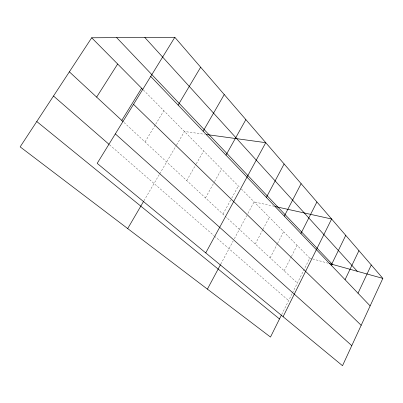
<?xml version="1.0" encoding="UTF-8"?>
<svg xmlns="http://www.w3.org/2000/svg" width="403" height="403" viewBox="0 0 403 403"><rect width="100%" height="100%" fill="white"/><g stroke="black" fill="none" stroke-linecap="round" stroke-linejoin="round"><path stroke-width="0.3" stroke-dasharray="2.02 1.51" d="M281.707 314.516L292.18 293.485M292.452 292.936L309.776 258.137L240.551 188.191M284.155 270.836L291.178 256.958M291.46 256.404L297.076 245.306M270.146 257.855L277.309 243.941M277.596 243.387L283.616 231.705M255.25 244.057L262.716 229.836M263.003 229.287L269.315 217.257M220.789 264.116L233.166 240.989M234.355 238.772L246.747 215.62M247.921 213.419L254.097 201.878L273.728 206.215M222.98 214.154L231.428 198.689M231.73 198.135L238.364 185.984M205.465 197.928L214.285 182.116M214.592 181.572L221.59 169.028M186.73 180.569L195.964 164.394M196.271 163.855L203.656 150.913M143.957 200.759L159.397 174.348M159.714 173.809L176.328 145.397M176.64 144.863L184.453 131.504L204.422 134.249M145.05 141.962L155.412 124.693M155.734 124.154L163.83 110.669M309.776 258.137L312.129 258.786M312.718 258.953L328.233 263.25M109.606 144.843L213.998 235.674M214.467 236.082L288.629 300.613M124.064 122.517L297.364 283.067M143.367 89.995L240.112 187.748"/><path stroke-width="0.6" d="M382.85 278.377L342.515 365.707L97.178 163.366L174.831 37.293L382.85 278.377L329.442 263.582M358.005 293.223L371.274 264.962M345.059 279.682L358.932 250.661M331.216 265.204L345.744 235.372M283.087 316.693L331.619 219.005L274.942 206.482M281.43 315.07L270.489 337.059L20.15 146.868L91.698 37.786L174.831 37.293M300.915 233.513L316.914 201.963M284.291 216.129L301.122 183.662M266.373 197.389L284.12 163.956M207.404 289.127L220.496 264.665M205.742 252.908L265.753 142.672L206.225 134.496M225.982 155.15L245.86 119.615M203.112 131.232L224.244 94.559M127.691 228.572L143.639 201.299M178.126 105.102L200.659 67.225M121.782 120.401L141.624 88.237M96.634 97.103L117.656 64.017M36.774 121.525L279.496 318.964M53.503 96.02L109.137 144.43M115.329 133.902L351.784 345.638M69.361 71.84L123.152 121.671M133.524 104.357L361.174 325.307M91.698 37.786L142.934 89.557M150.717 76.439L370.135 305.907M116.669 37.64L332.47 264.423M144.818 37.474L357.275 271.295"/></g></svg>
